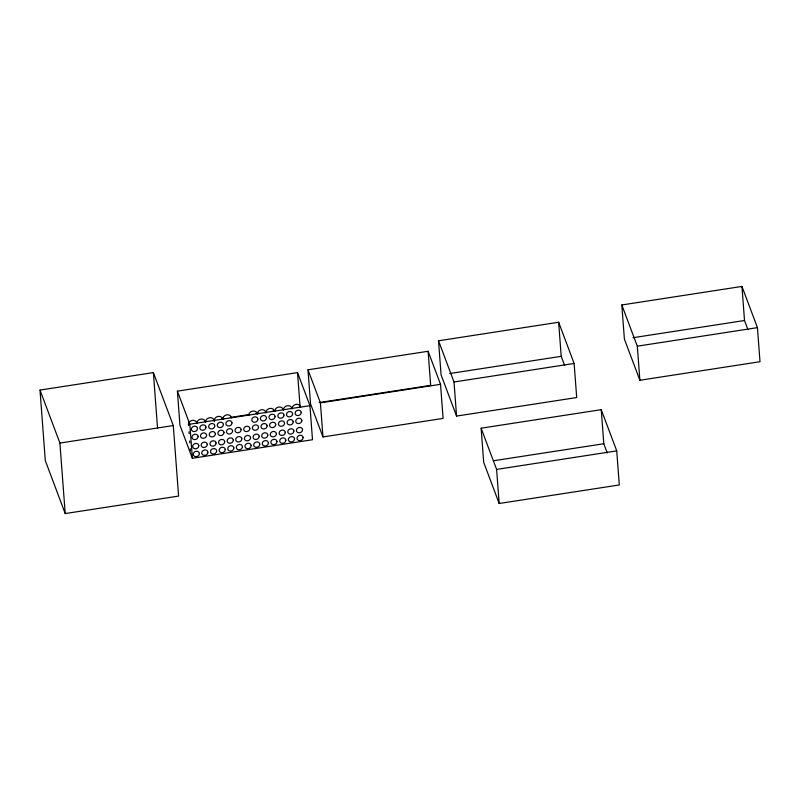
<?xml version="1.0" encoding="UTF-8"?>
<svg xmlns="http://www.w3.org/2000/svg" width="800" height="800" viewBox="0 0 800 800"><rect width="100%" height="100%" fill="white"/><g stroke="black" fill="none" stroke-linecap="round" stroke-linejoin="round"><path stroke-width="1.2" d="M40 390.08L153.38 372.59L173.29 425.56L178.59 496.07L65.21 513.57L45.3 460.59L40 390.08L59.91 443.06L65.21 513.57M621.82 304.97L741.95 286.43L757.44 327.64L760 361.72L639.88 380.26L624.39 339.05L621.82 304.97L637.31 346.18L639.88 380.26M438.52 340.79L558.64 322.25L574.13 363.46L576.7 397.54L456.57 416.08L441.08 374.87L438.52 340.79L454.01 382L456.57 416.08M307.98 369.8L428.11 351.27L440.53 384.32L443.09 418.4L322.97 436.94L310.54 403.88L307.98 369.8L320.41 402.86L322.97 436.94M177.39 391.15L297.52 372.61L309.94 405.66L312.5 439.74L192.38 458.28L179.95 425.23L177.39 391.15L189.82 424.2L192.38 458.28M632.97 337.72L744.51 320.51L747.95 329.67M449.66 373.55L561.2 356.33L564.65 365.49M637.31 346.18L757.44 327.64M319.12 402.56L430.67 385.35L428.11 351.27M454.01 382L574.13 363.46M59.91 443.06L173.29 425.56M320.41 402.86L440.53 384.32M221.63 418.79L224.08 418.42M230.21 417.47L248.6 414.63M255.95 413.5L258.4 413.12M273.11 410.85L275.56 410.47M189.82 424.2L309.94 405.66M481.12 428.2L601.24 409.66L616.73 450.88L619.29 484.96L499.17 503.49L483.68 462.28L481.12 428.2L496.61 469.41L499.17 503.49M493.49 460.77L603.8 443.74L607.25 452.9M496.61 469.41L616.73 450.88M741.95 286.43L744.51 320.51M601.24 409.66L603.8 443.74M558.64 322.25L561.2 356.33M297.52 372.61L300.08 406.69M153.38 372.59L157.56 428.25M274.85 411.38A4.31 3.65 -20.6 0 1 278.8 407.05A4.31 3.65 -20.6 0 1 283.3 410.08M265.99 412.75A4.31 3.65 -20.6 0 1 269.94 408.42A4.31 3.65 -20.6 0 1 274.44 411.45M292.14 408.72A4.31 3.65 -20.6 0 1 296.09 404.39A4.31 3.65 -20.6 0 1 300.59 407.41M283.51 410.05A4.31 3.65 -20.6 0 1 287.46 405.72A4.31 3.65 -20.6 0 1 291.96 408.74M205.66 422.06A4.31 3.65 -20.6 0 1 209.61 417.73A4.31 3.65 -20.6 0 1 214.11 420.76M214.5 421.66A4.31 3.65 -20.6 0 1 217.68 416.52A4.31 3.65 -20.6 0 1 222.73 419.43M257.41 414.08A4.31 3.65 -20.6 0 1 261.36 409.75A4.31 3.65 -20.6 0 1 265.86 412.77M205.33 422.11A4.31 3.65 -20.6 0 0 200.83 419.09A4.31 3.65 -20.6 0 0 196.88 423.42A4.31 3.65 -20.6 0 0 193.46 420.35A4.31 3.65 -20.6 0 0 188.84 422.79M248.79 415.41A4.31 3.65 -20.6 0 1 252.74 411.08A4.31 3.65 -20.6 0 1 257.24 414.1M188.62 425.66A4.31 3.65 -20.6 0 1 188.48 423.75M222.89 419.17A4.31 3.65 -20.6 0 1 226.83 414.84A4.31 3.65 -20.6 0 1 231.34 417.87M189.22 433.68A4.31 3.65 -20.6 0 1 189.08 431.77M189.92 442.9A4.31 3.65 -20.6 0 1 189.77 440.99M190.51 450.72A4.31 3.65 -20.6 0 1 190.36 448.81M197.49 428.41L197.44 429.11A3.12 2.64 -20.6 0 1 192.63 431.22A3.12 2.64 -20.6 0 1 192.96 426.67A3.12 2.64 -20.6 0 1 197.49 428.41M198.09 436.44L198.04 437.14A3.12 2.64 -20.6 0 1 193.23 439.25A3.12 2.64 -20.6 0 1 193.57 434.7A3.12 2.64 -20.6 0 1 198.09 436.44M198.79 445.65L198.73 446.35A3.12 2.64 -20.6 0 1 193.92 448.46A3.12 2.64 -20.6 0 1 194.26 443.91A3.12 2.64 -20.6 0 1 198.79 445.65M199.37 453.47L199.32 454.18A3.12 2.64 -20.6 0 1 194.51 456.29A3.12 2.64 -20.6 0 1 194.85 451.74A3.12 2.64 -20.6 0 1 199.37 453.47M205.97 427.1L205.91 427.81A3.12 2.64 -20.6 0 1 201.1 429.91A3.12 2.64 -20.6 0 1 201.44 425.36A3.12 2.64 -20.6 0 1 205.97 427.1M206.57 435.13L206.52 435.83A3.12 2.64 -20.6 0 1 201.7 437.94A3.12 2.64 -20.6 0 1 202.04 433.39A3.12 2.64 -20.6 0 1 206.57 435.13M207.26 444.34L207.21 445.04A3.12 2.64 -20.6 0 1 202.4 447.15A3.12 2.64 -20.6 0 1 202.73 442.6A3.12 2.64 -20.6 0 1 207.26 444.34M207.85 452.17L207.8 452.87A3.12 2.64 -20.6 0 1 202.98 454.98A3.12 2.64 -20.6 0 1 203.32 450.43A3.12 2.64 -20.6 0 1 207.85 452.17M214.75 425.75L214.69 426.45A3.12 2.64 -20.6 0 1 209.88 428.56A3.12 2.64 -20.6 0 1 210.22 424.01A3.12 2.64 -20.6 0 1 214.75 425.75M215.35 433.77L215.3 434.48A3.12 2.64 -20.6 0 1 210.48 436.58A3.12 2.64 -20.6 0 1 210.82 432.03A3.12 2.64 -20.6 0 1 215.35 433.77M216.04 442.99L215.99 443.69A3.12 2.64 -20.6 0 1 211.18 445.8A3.12 2.64 -20.6 0 1 211.51 441.25A3.12 2.64 -20.6 0 1 216.04 442.99M216.63 450.81L216.58 451.52A3.12 2.64 -20.6 0 1 211.76 453.62A3.12 2.64 -20.6 0 1 212.1 449.07A3.12 2.64 -20.6 0 1 216.63 450.81M223.37 424.42L223.32 425.12A3.12 2.64 -20.6 0 1 218.51 427.23A3.12 2.64 -20.6 0 1 218.85 422.68A3.12 2.64 -20.6 0 1 223.37 424.42M223.98 432.44L223.92 433.15A3.12 2.64 -20.6 0 1 219.11 435.25A3.12 2.64 -20.6 0 1 219.45 430.7A3.12 2.64 -20.6 0 1 223.98 432.44M224.67 441.65L224.62 442.36A3.12 2.64 -20.6 0 1 219.8 444.47A3.12 2.64 -20.6 0 1 220.14 439.91A3.12 2.64 -20.6 0 1 224.67 441.65M225.26 449.48L225.2 450.19A3.12 2.64 -20.6 0 1 220.39 452.29A3.12 2.64 -20.6 0 1 220.73 447.74A3.12 2.64 -20.6 0 1 225.26 449.48M231.97 422.86L231.92 423.56A3.12 2.64 -20.6 0 1 227.11 425.67A3.12 2.64 -20.6 0 1 227.45 421.12A3.12 2.64 -20.6 0 1 231.97 422.86M232.58 430.88L232.52 431.59A3.12 2.64 -20.6 0 1 227.71 433.69A3.12 2.64 -20.6 0 1 228.05 429.14A3.12 2.64 -20.6 0 1 232.58 430.88M233.27 440.09L233.22 440.8A3.12 2.64 -20.6 0 1 228.4 442.91A3.12 2.64 -20.6 0 1 228.74 438.35A3.12 2.64 -20.6 0 1 233.27 440.09M233.86 447.92L233.8 448.63A3.12 2.64 -20.6 0 1 228.99 450.73A3.12 2.64 -20.6 0 1 229.33 446.18A3.12 2.64 -20.6 0 1 233.86 447.92M241.13 429.6L241.08 430.3A3.12 2.64 -20.6 0 1 236.27 432.41A3.12 2.64 -20.6 0 1 236.61 427.86A3.12 2.64 -20.6 0 1 241.13 429.6M241.83 438.81L241.77 439.52A3.12 2.64 -20.6 0 1 236.96 441.62A3.12 2.64 -20.6 0 1 237.3 437.07A3.12 2.64 -20.6 0 1 241.83 438.81M242.41 446.64L242.36 447.34A3.12 2.64 -20.6 0 1 237.55 449.45A3.12 2.64 -20.6 0 1 237.89 444.9A3.12 2.64 -20.6 0 1 242.41 446.64M249.83 428.45L249.77 429.16A3.12 2.64 -20.6 0 1 244.96 431.26A3.12 2.64 -20.6 0 1 245.3 426.71A3.12 2.64 -20.6 0 1 249.83 428.45M250.52 437.66L250.47 438.37A3.12 2.64 -20.6 0 1 245.65 440.48A3.12 2.64 -20.6 0 1 245.99 435.92A3.12 2.64 -20.6 0 1 250.52 437.66M251.11 445.49L251.06 446.2A3.12 2.64 -20.6 0 1 246.24 448.3A3.12 2.64 -20.6 0 1 246.58 443.75A3.12 2.64 -20.6 0 1 251.11 445.49M257.88 419.09L257.83 419.79A3.12 2.64 -20.6 0 1 253.02 421.9A3.12 2.64 -20.6 0 1 253.35 417.35A3.12 2.64 -20.6 0 1 257.88 419.09M258.48 427.12L258.43 427.82A3.12 2.64 -20.6 0 1 253.62 429.93A3.12 2.64 -20.6 0 1 253.96 425.38A3.12 2.64 -20.6 0 1 258.48 427.12M259.18 436.33L259.12 437.03A3.12 2.64 -20.6 0 1 254.31 439.14A3.12 2.64 -20.6 0 1 254.65 434.59A3.12 2.64 -20.6 0 1 259.18 436.33M259.76 444.16L259.71 444.86A3.12 2.64 -20.6 0 1 254.9 446.97A3.12 2.64 -20.6 0 1 255.24 442.42A3.12 2.64 -20.6 0 1 259.76 444.16M266.5 417.76L266.44 418.47A3.12 2.64 -20.6 0 1 261.63 420.57A3.12 2.64 -20.6 0 1 261.97 416.02A3.12 2.64 -20.6 0 1 266.5 417.76M267.1 425.79L267.05 426.49A3.12 2.64 -20.6 0 1 262.23 428.6A3.12 2.64 -20.6 0 1 262.57 424.05A3.12 2.64 -20.6 0 1 267.1 425.79M267.79 435L267.74 435.7A3.12 2.64 -20.6 0 1 262.93 437.81A3.12 2.64 -20.6 0 1 263.27 433.26A3.12 2.64 -20.6 0 1 267.79 435M268.38 442.83L268.33 443.53A3.12 2.64 -20.6 0 1 263.52 445.64A3.12 2.64 -20.6 0 1 263.85 441.09A3.12 2.64 -20.6 0 1 268.38 442.83M275.08 416.44L275.02 417.14A3.12 2.64 -20.6 0 1 270.21 419.25A3.12 2.64 -20.6 0 1 270.55 414.7A3.12 2.64 -20.6 0 1 275.08 416.44M275.68 424.46L275.63 425.17A3.12 2.64 -20.6 0 1 270.81 427.27A3.12 2.64 -20.6 0 1 271.15 422.72A3.12 2.64 -20.6 0 1 275.68 424.46M276.37 433.68L276.32 434.38A3.12 2.64 -20.6 0 1 271.51 436.49A3.12 2.64 -20.6 0 1 271.84 431.94A3.12 2.64 -20.6 0 1 276.37 433.68M276.96 441.5L276.91 442.21A3.12 2.64 -20.6 0 1 272.09 444.31A3.12 2.64 -20.6 0 1 272.43 439.76A3.12 2.64 -20.6 0 1 276.96 441.5M283.94 415.07L283.89 415.77A3.12 2.64 -20.6 0 1 279.07 417.88A3.12 2.64 -20.6 0 1 279.41 413.33A3.12 2.64 -20.6 0 1 283.94 415.07M284.54 423.09L284.49 423.8A3.12 2.64 -20.6 0 1 279.68 425.91A3.12 2.64 -20.6 0 1 280.01 421.36A3.12 2.64 -20.6 0 1 284.54 423.09M285.23 432.31L285.18 433.01A3.12 2.64 -20.6 0 1 280.37 435.12A3.12 2.64 -20.6 0 1 280.71 430.57A3.12 2.64 -20.6 0 1 285.23 432.31M285.82 440.13L285.77 440.84A3.12 2.64 -20.6 0 1 280.96 442.95A3.12 2.64 -20.6 0 1 281.3 438.39A3.12 2.64 -20.6 0 1 285.82 440.13M292.6 413.73L292.55 414.44A3.12 2.64 -20.6 0 1 287.73 416.54A3.12 2.64 -20.6 0 1 288.07 411.99A3.12 2.64 -20.6 0 1 292.6 413.73M293.2 421.76L293.15 422.46A3.12 2.64 -20.6 0 1 288.34 424.57A3.12 2.64 -20.6 0 1 288.67 420.02A3.12 2.64 -20.6 0 1 293.2 421.76M293.89 430.97L293.84 431.68A3.12 2.64 -20.6 0 1 289.03 433.78A3.12 2.64 -20.6 0 1 289.37 429.23A3.12 2.64 -20.6 0 1 293.89 430.97M294.48 438.8L294.43 439.5A3.12 2.64 -20.6 0 1 289.62 441.61A3.12 2.64 -20.6 0 1 289.96 437.06A3.12 2.64 -20.6 0 1 294.48 438.8M301.23 412.4L301.18 413.11A3.12 2.64 -20.6 0 1 296.37 415.21A3.12 2.64 -20.6 0 1 296.7 410.66A3.12 2.64 -20.6 0 1 301.23 412.4M301.83 420.43L301.78 421.13A3.12 2.64 -20.6 0 1 296.97 423.24A3.12 2.64 -20.6 0 1 297.31 418.69A3.12 2.64 -20.6 0 1 301.83 420.43M302.53 429.64L302.47 430.34A3.12 2.64 -20.6 0 1 297.66 432.45A3.12 2.64 -20.6 0 1 298 427.9A3.12 2.64 -20.6 0 1 302.53 429.64M303.11 437.47L303.06 438.17A3.12 2.64 -20.6 0 1 298.25 440.28A3.12 2.64 -20.6 0 1 298.59 435.73A3.12 2.64 -20.6 0 1 303.11 437.47"/></g></svg>
